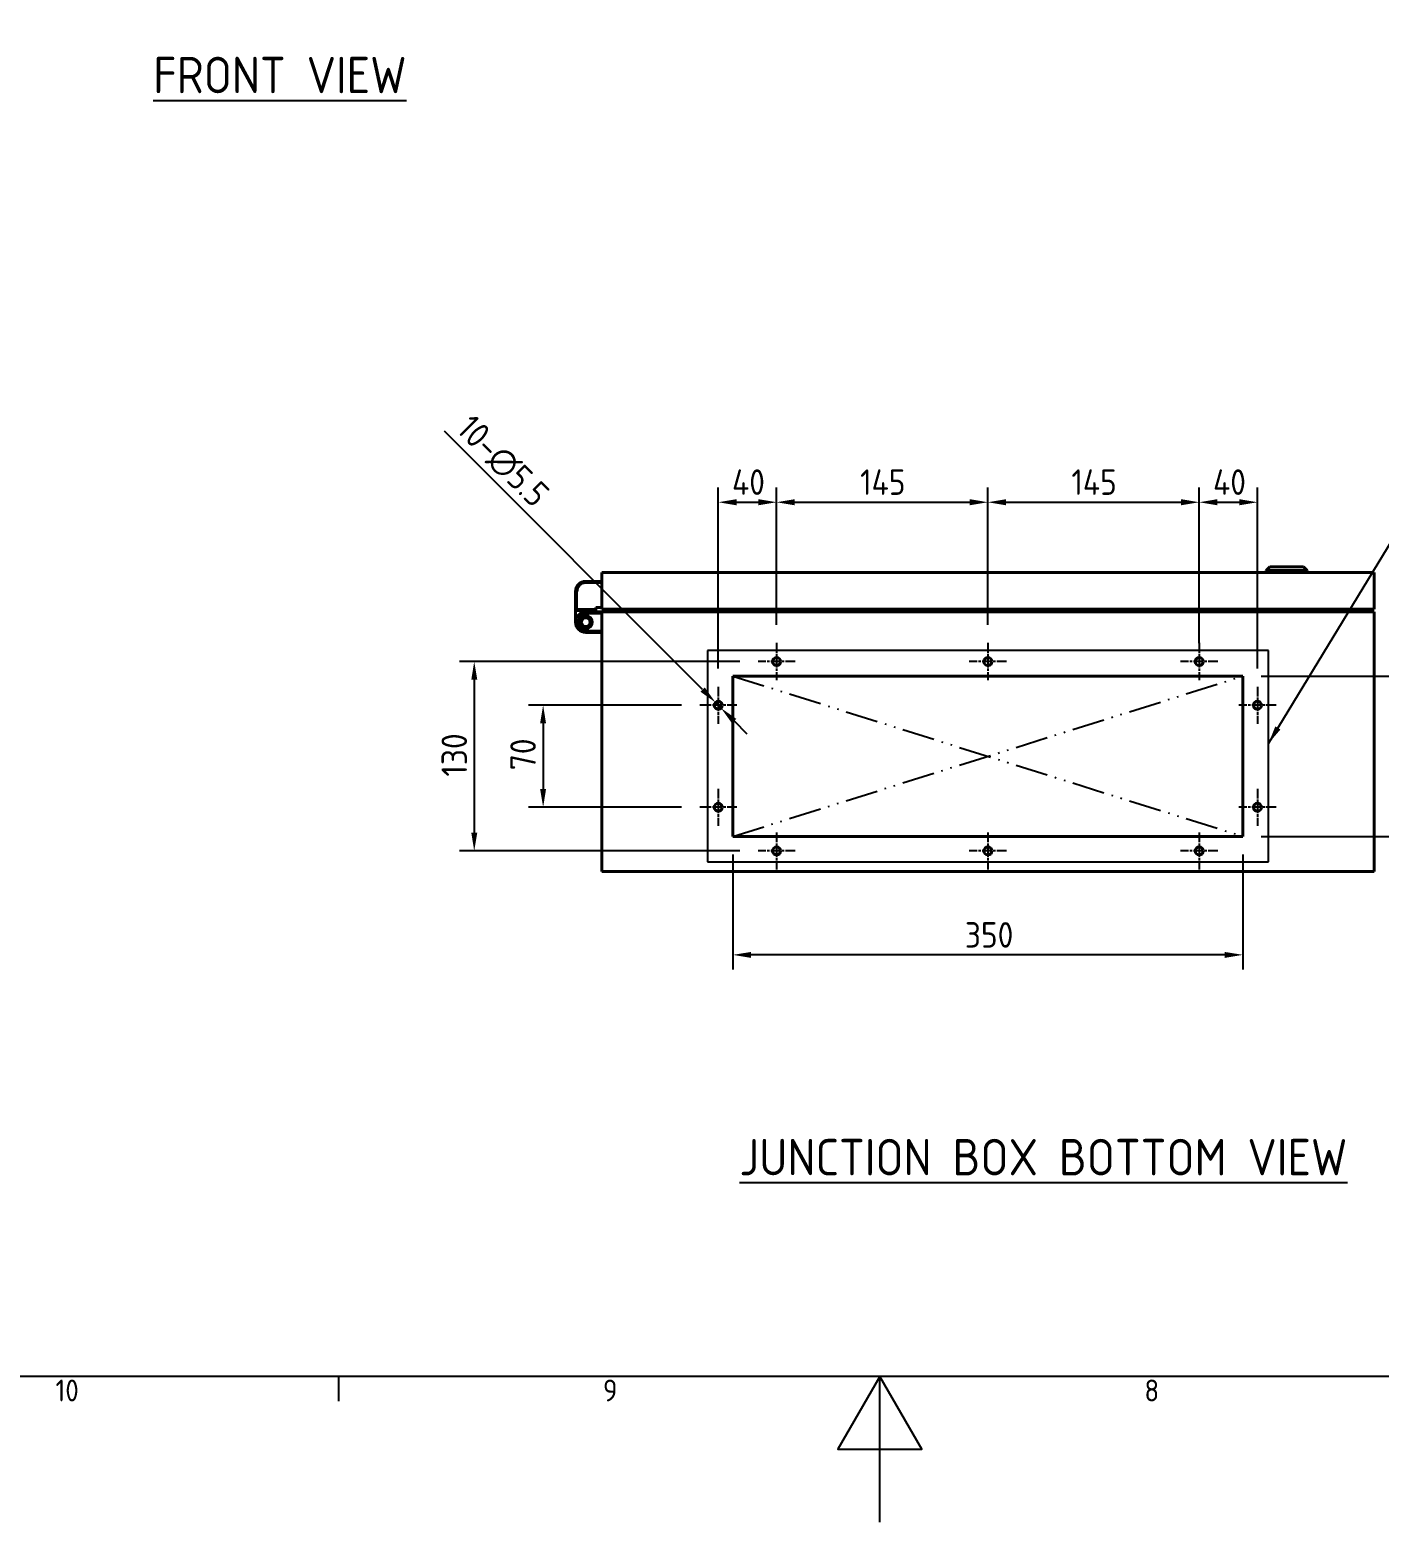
# Model space of a CAD drawing. Header units: millimetres. Extents: x 0 to 5945, y 0 to 4205.
# Drawn here: x 2389 to 3315, y 0 to 1024 of the extents above; entities that cross this region are included whole.
import ezdxf

# ---------------------------------------------------------------- set-up
doc = ezdxf.new("R2010")
doc.units = ezdxf.units.MM
doc.header["$LTSCALE"] = 5
doc.linetypes.add('CHAIN', pattern=[0.3543, 0.2362, -0.0295, 0.0591, -0.0295])
doc.linetypes.add('DASH_DOUBLE_DOT', pattern=[0.4398, 0.24, -0.06, 0.0098, -0.06, 0.01, -0.06])
doc.layers.get('0').update_dxf_attribs({"color": 3, "lineweight": 25})
for name, color, linetype, lineweight in [('가시적인 것(ISO)', 3, 'Continuous', 40), ('가시적인 좁은 것(ISO)', 3, 'Continuous', 35), ('경계(ISO)', 7, 'Continuous', 25), ('기호(ISO)', 5, 'Continuous', 25), ('스케치 형상(ISO)', 3, 'Continuous', 25), ('중심 표식(ISO)', 1, 'Continuous', 25), ('치수(ISO)', 2, 'Continuous', 25)]:
    doc.layers.add(name, color=color, linetype=linetype, lineweight=lineweight)
doc.styles.add('문자 텍스트_PSTEK_POSCO', font='isocp.shx')
doc.styles.add('치수 텍스트_PSTEK_POSCO', font='isocp.shx')
doc.dimstyles.new('치수_PSTEK_POSCO', dxfattribs={"dimscale": 5, "dimtxt": 3.5, "dimasz": 2.5, "dimexe": 2, "dimexo": 2.5, "dimgap": 1, "dimtad": 1, "dimrnd": 1e-08, "dimdsep": 46, "dimtxsty": '치수 텍스트_PSTEK_POSCO', "dimcen": 0.09, "dimdle": 10, "dimclrd": 7, "dimclre": 7, "dimclrt": 2, "dimadec": 1, "dimazin": 2, "dimtfac": 1, "dimtmove": 0, "dimatfit": 3, "dimfxl": 0, "dimtolj": 1, "dimlwd": -1, "dimlwe": -1, "dimarcsym": 0})
doc.dimstyles.new('치수_PSTEK_POSCO$7', dxfattribs={"dimscale": 5, "dimtxt": 3.5, "dimasz": 2.5, "dimexe": 2, "dimexo": 2.5, "dimgap": 1, "dimtad": 1, "dimrnd": 1e-08, "dimdsep": 46, "dimtxsty": '치수 텍스트_PSTEK_POSCO', "dimcen": 0.09, "dimdle": 10, "dimclrd": 7, "dimclre": 7, "dimclrt": 2, "dimadec": 1, "dimazin": 2, "dimtfac": 1, "dimtmove": 0, "dimatfit": 3, "dimfxl": 0, "dimtolj": 1, "dimlwd": -1, "dimlwe": -1, "dimarcsym": 0})

# ---------------------------------------------------------------- blocks, each defined once
blk = doc.blocks.new('경계 Default Border')
at = {"layer": '경계(ISO)'}
blk.add_line((520.19, 20), (520.19, 16.6), dxfattribs=at)
at = {"layer": '경계(ISO)', "flags": 128}
for points in [[(20, 20), (20, 821), (1169, 821), (1169, 20), (20, 20)], [(594.5, 0), (594.5, 20), (588.73, 10), (600.27, 10), (594.5, 20)]]:
    blk.add_lwpolyline(points, dxfattribs=at)
at = {"layer": '경계(ISO)', "color": 2, "char_height": 3, "attachment_point": 7, "style": '문자 텍스트_PSTEK_POSCO'}
for s, insert in [('10', (481.35, 16.57)), ('9', (556.49, 16.57)), ('8', (630.8, 16.57))]:
    blk.add_mtext(s, dxfattribs=dict(at, insert=insert))
blk = doc.blocks.new('*D38')
at = {"layer": 'Defpoints', "color": 0, "transparency": 16777216}
for p in [(2901.6, 699.9), (2901.6, 603.3), (2861.6, 573.3)]:
    blk.add_point(p, dxfattribs=at)
at = {"layer": '치수(ISO)', "color": 7, "transparency": 16777216}
for p, q in [((2861.6, 585.8), (2861.6, 709.9)), ((2901.6, 615.8), (2901.6, 709.9)), ((2874.1, 699.9), (2889.1, 699.9))]:
    blk.add_line(p, q, dxfattribs=at)
for points in [[(2874.1, 702), (2874.1, 697.8), (2861.6, 699.9)], [(2889.1, 702), (2889.1, 697.8), (2901.6, 699.9)]]:
    blk.add_solid(points, dxfattribs=at)
at = {"layer": '치수(ISO)', "color": 2, "transparency": 16777216, "insert": (2871, 713.7), "char_height": 17.5, "attachment_point": 4, "style": '치수 텍스트_PSTEK_POSCO'}
blk.add_mtext('\\A1;40', dxfattribs=at)
blk = doc.blocks.new('*D39')
at = {"layer": 'Defpoints', "color": 0, "transparency": 16777216}
for p in [(3046.6, 699.9), (2901.6, 603.3), (3046.6, 603.3)]:
    blk.add_point(p, dxfattribs=at)
at = {"layer": '치수(ISO)', "color": 7, "transparency": 16777216}
for p, q in [((2901.6, 615.8), (2901.6, 709.9)), ((3046.6, 615.8), (3046.6, 709.9)), ((2914.1, 699.9), (3034.1, 699.9))]:
    blk.add_line(p, q, dxfattribs=at)
for points in [[(2914.1, 702), (2914.1, 697.8), (2901.6, 699.9)], [(3034.1, 702), (3034.1, 697.8), (3046.6, 699.9)]]:
    blk.add_solid(points, dxfattribs=at)
at = {"layer": '치수(ISO)', "color": 2, "transparency": 16777216, "insert": (2958.9, 713.7), "char_height": 17.5, "attachment_point": 4, "style": '치수 텍스트_PSTEK_POSCO'}
blk.add_mtext('\\A1;145', dxfattribs=at)
blk = doc.blocks.new('*D40')
at = {"layer": 'Defpoints', "color": 0, "transparency": 16777216}
for p in [(3191.6, 699.9), (3046.6, 603.3), (3191.6, 590.6)]:
    blk.add_point(p, dxfattribs=at)
at = {"layer": '치수(ISO)', "color": 7, "transparency": 16777216}
for p, q in [((3046.6, 615.8), (3046.6, 709.9)), ((3191.6, 603.1), (3191.6, 709.9)), ((3059.1, 699.9), (3179.1, 699.9))]:
    blk.add_line(p, q, dxfattribs=at)
for points in [[(3059.1, 702), (3059.1, 697.8), (3046.6, 699.9)], [(3179.1, 702), (3179.1, 697.8), (3191.6, 699.9)]]:
    blk.add_solid(points, dxfattribs=at)
at = {"layer": '치수(ISO)', "color": 2, "transparency": 16777216, "insert": (3103.9, 713.7), "char_height": 17.5, "attachment_point": 4, "style": '치수 텍스트_PSTEK_POSCO'}
blk.add_mtext('\\A1;145', dxfattribs=at)
blk = doc.blocks.new('*D41')
at = {"layer": 'Defpoints', "color": 0, "transparency": 16777216}
for p in [(3231.6, 699.9), (3191.6, 590.6), (3231.6, 573.3)]:
    blk.add_point(p, dxfattribs=at)
at = {"layer": '치수(ISO)', "color": 7, "transparency": 16777216}
for p, q in [((3191.6, 603.1), (3191.6, 709.9)), ((3231.6, 585.8), (3231.6, 709.9)), ((3204.1, 699.9), (3219.1, 699.9))]:
    blk.add_line(p, q, dxfattribs=at)
for points in [[(3204.1, 702), (3204.1, 697.8), (3191.6, 699.9)], [(3219.1, 702), (3219.1, 697.8), (3231.6, 699.9)]]:
    blk.add_solid(points, dxfattribs=at)
at = {"layer": '치수(ISO)', "color": 2, "transparency": 16777216, "insert": (3201.1, 713.7), "char_height": 17.5, "attachment_point": 4, "style": '치수 텍스트_PSTEK_POSCO'}
blk.add_mtext('\\A1;40', dxfattribs=at)
blk = doc.blocks.new('*D42')
at = {"layer": 'Defpoints', "color": 0, "transparency": 16777216}
for p in [(2848.8, 560.6), (2741.4, 490.6), (2848.8, 490.6)]:
    blk.add_point(p, dxfattribs=at)
at = {"layer": '치수(ISO)', "color": 7, "transparency": 16777216}
for p, q in [((2836.3, 560.6), (2731.4, 560.6)), ((2741.4, 548.1), (2741.4, 503.1)), ((2836.3, 490.6), (2731.4, 490.6))]:
    blk.add_line(p, q, dxfattribs=at)
for points in [[(2739.3, 548.1), (2743.4, 548.1), (2741.4, 560.6)], [(2739.3, 503.1), (2743.4, 503.1), (2741.4, 490.6)]]:
    blk.add_solid(points, dxfattribs=at)
at = {"layer": '치수(ISO)', "color": 2, "transparency": 16777216, "insert": (2727.6, 516), "char_height": 17.5, "attachment_point": 4, "rotation": 90, "style": '치수 텍스트_PSTEK_POSCO'}
blk.add_mtext('\\A1;70', dxfattribs=at)
blk = doc.blocks.new('*D43')
at = {"layer": 'Defpoints', "color": 0, "transparency": 16777216}
for p in [(2888.8, 590.6), (2694.1, 460.6), (2888.8, 460.6)]:
    blk.add_point(p, dxfattribs=at)
at = {"layer": '치수(ISO)', "color": 7, "transparency": 16777216}
for p, q in [((2876.3, 590.6), (2684.1, 590.6)), ((2694.1, 578.1), (2694.1, 473.1)), ((2876.3, 460.6), (2684.1, 460.6))]:
    blk.add_line(p, q, dxfattribs=at)
for points in [[(2692.1, 578.1), (2696.2, 578.1), (2694.1, 590.6)], [(2692.1, 473.1), (2696.2, 473.1), (2694.1, 460.6)]]:
    blk.add_solid(points, dxfattribs=at)
at = {"layer": '치수(ISO)', "color": 2, "transparency": 16777216, "insert": (2680.4, 511.6), "char_height": 17.5, "attachment_point": 4, "rotation": 90, "style": '치수 텍스트_PSTEK_POSCO'}
blk.add_mtext('\\A1;130', dxfattribs=at)
blk = doc.blocks.new('*D44')
at = {"layer": 'Defpoints', "color": 0, "transparency": 16777216}
for p in [(2871.6, 470.6), (3221.6, 470.6), (2871.6, 389.3)]:
    blk.add_point(p, dxfattribs=at)
at = {"layer": '치수(ISO)', "color": 7, "transparency": 16777216}
for p, q in [((2871.6, 458.1), (2871.6, 379.3)), ((3221.6, 458.1), (3221.6, 379.3)), ((3209.1, 389.3), (2884.1, 389.3))]:
    blk.add_line(p, q, dxfattribs=at)
for points in [[(2884.1, 391.3), (2884.1, 387.2), (2871.6, 389.3)], [(3209.1, 391.3), (3209.1, 387.2), (3221.6, 389.3)]]:
    blk.add_solid(points, dxfattribs=at)
at = {"layer": '치수(ISO)', "color": 2, "transparency": 16777216, "insert": (3030.8, 403), "char_height": 17.5, "attachment_point": 4, "style": '치수 텍스트_PSTEK_POSCO'}
blk.add_mtext('\\A1;350', dxfattribs=at)
blk = doc.blocks.new('*D45')
at = {"layer": 'Defpoints', "color": 0, "transparency": 16777216}
for p in [(3221.6, 580.6), (3221.6, 470.6), (3357.2, 470.6)]:
    blk.add_point(p, dxfattribs=at)
at = {"layer": '치수(ISO)', "color": 7, "transparency": 16777216}
for p, q in [((3234.1, 580.6), (3367.2, 580.6)), ((3357.2, 568.1), (3357.2, 483.1)), ((3234.1, 470.6), (3367.2, 470.6))]:
    blk.add_line(p, q, dxfattribs=at)
for points in [[(3355.1, 568.1), (3359.3, 568.1), (3357.2, 580.6)], [(3355.1, 483.1), (3359.3, 483.1), (3357.2, 470.6)]]:
    blk.add_solid(points, dxfattribs=at)
at = {"layer": '치수(ISO)', "color": 2, "transparency": 16777216, "insert": (3343.5, 513.3), "char_height": 17.5, "attachment_point": 4, "rotation": 90, "style": '치수 텍스트_PSTEK_POSCO'}
blk.add_mtext('\\A1;110', dxfattribs=at)
blk = doc.blocks.new('*D46')
at = {"layer": 'Defpoints', "color": 0, "transparency": 16777216}
for p in [(2859.7, 562.5), (2863.5, 558.6)]:
    blk.add_point(p, dxfattribs=at)
at = {"layer": '치수(ISO)', "color": 7, "transparency": 16777216}
for p, q in [((2850.8, 571.4), (2673.6, 748.6)), ((2863.5, 558.6), (2859.7, 562.5)), ((2872.4, 549.8), (2881.2, 541))]:
    blk.add_line(p, q, dxfattribs=at)
for points in [[(2852.3, 572.8), (2849.3, 569.9), (2859.7, 562.5)], [(2873.9, 551.3), (2870.9, 548.3), (2863.5, 558.6)]]:
    blk.add_solid(points, dxfattribs=at)
at = {"layer": '치수(ISO)', "color": 2, "transparency": 16777216, "insert": (2686.8, 754.8), "char_height": 17.5, "attachment_point": 4, "rotation": 315, "style": '치수 텍스트_PSTEK_POSCO'}
blk.add_mtext('\\A1;10-∅5.5', dxfattribs=at)

msp = doc.modelspace()

# ---------------------------------------------------------------- linework, layer by layer
at = {"layer": '가시적인 것(ISO)'}
for p, q in [((3240.1, 655.587), (3237.6, 653.087)), ((3240.1, 655.587), (3263.1, 655.587)), ((3263.1, 655.587), (3265.6, 653.087)), ((2770.6, 645.587), (2781.6, 645.587)), ((3311.6, 651.587), (2781.6, 651.587)), ((2781.6, 651.587), (2781.6, 626.587)), ((3265.6, 653.087), (3237.6, 653.087)), ((3237.6, 651.587), (3237.6, 653.087)), ((3265.6, 651.587), (3265.6, 653.087)), ((3311.6, 626.587), (3311.6, 651.587)), ((2763.6, 625.587), (2763.6, 638.587)), ((2764.6, 626.587), (2763.6, 625.587)), ((2763.6, 625.587), (2777.6, 625.587)), ((2763.6, 617.587), (2763.6, 625.587)), ((2777.6, 627.587), (2781.6, 627.587)), ((2777.6, 626.587), (2777.6, 627.587)), ((2777.6, 626.587), (2777.6, 625.587)), ((2777.6, 625.587), (2777.6, 624.587)), ((2781.6, 626.587), (3311.6, 626.587)), ((2811.6, 624.587), (2811.6, 626.587)), ((3281.6, 624.587), (3281.6, 626.587)), ((3281.6, 626.3), (3287.601, 626.302)), ((3287.601, 626.587), (3287.601, 626.302)), ((3290.303, 626.587), (3290.248, 626.167)), ((3290.248, 626.167), (3302.641, 624.587)), ((3303.336, 624.587), (3303.598, 626.587)), ((3303.601, 626.587), (3303.601, 626.309)), ((2770.6, 624.587), (2781.6, 624.587)), ((2781.6, 446.587), (2781.6, 624.587)), ((2781.6, 624.587), (3311.6, 624.587)), ((3311.6, 446.587), (3311.6, 624.587)), ((2781.6, 610.587), (2770.6, 610.587)), ((2871.6, 470.587), (2871.6, 580.587)), ((2871.6, 580.587), (3221.6, 580.587)), ((3221.6, 580.587), (3221.6, 470.587)), ((3221.6, 470.587), (2871.6, 470.587)), ((2781.6, 446.587), (3311.6, 446.587))]:
    msp.add_line(p, q, dxfattribs=at)
for centre, radius in [((2770.6, 617.587), 4.5), ((2770.6, 617.587), 4), ((2770.6, 617.587), 3), ((2901.6, 590.587), 2.75), ((3046.6, 590.587), 2.75), ((3191.6, 590.587), 2.75), ((2861.6, 560.587), 2.75), ((3231.6, 560.587), 2.75), ((2861.6, 490.587), 2.75), ((3231.6, 490.587), 2.75), ((2901.6, 460.587), 2.75), ((3046.6, 460.587), 2.75), ((3191.6, 460.587), 2.75)]:
    msp.add_circle(centre, radius, dxfattribs=at)
for centre, end in [((2770.6, 638.587), 180), ((2770.6, 617.587), 270)]:
    msp.add_arc(centre, 7, 90, end, dxfattribs=at)
for points in [[(3287.601, 626.302), (3288.485, 626.303), (3289.369, 626.257), (3290.248, 626.167)], [(3303.601, 626.309), (3303.587, 626.309), (3303.574, 626.306), (3303.56, 626.301)]]:
    msp.add_open_spline(points, degree=3, dxfattribs=at)
at = {"layer": '가시적인 좁은 것(ISO)'}
for p, q in [((2770.6, 645.587), (2770.6, 644.587)), ((2763.6, 638.587), (2764.6, 638.587)), ((2764.6, 626.587), (2764.6, 638.587)), ((2781.6, 644.587), (2770.6, 644.587)), ((2764.6, 626.587), (2777.6, 626.587)), ((2770.6, 623.587), (2770.6, 624.587)), ((2781.6, 623.587), (2770.6, 623.587)), ((2770.6, 610.587), (2770.6, 611.587)), ((2770.6, 611.587), (2781.6, 611.587))]:
    msp.add_line(p, q, dxfattribs=at)
msp.add_arc((2770.6, 638.587), 6, 90, 180, dxfattribs=at)
msp.add_open_spline([(2770.6, 623.587), (2770.255, 623.587), (2769.914, 623.558), (2769.576, 623.499), (2769.553, 623.495), (2769.532, 623.491), (2769.508, 623.487), (2769.173, 623.425), (2768.846, 623.335), (2768.527, 623.218), (2768.482, 623.201), (2768.438, 623.185), (2768.391, 623.166), (2768.108, 623.054), (2767.836, 622.922), (2767.575, 622.769), (2767.487, 622.718), (2767.403, 622.666), (2767.316, 622.609), (2766.97, 622.383), (2766.65, 622.122), (2766.357, 621.83), (2766.101, 621.574), (2765.87, 621.297), (2765.664, 620.999), (2765.635, 620.957), (2765.605, 620.913), (2765.578, 620.87), (2765.384, 620.574), (2765.217, 620.262), (2765.079, 619.936), (2765.059, 619.89), (2765.039, 619.841), (2765.021, 619.796), (2764.887, 619.457), (2764.784, 619.108), (2764.714, 618.751), (2764.709, 618.727), (2764.704, 618.701), (2764.7, 618.679), (2764.633, 618.318), (2764.6, 617.954), (2764.6, 617.587), (2764.6, 617.243), (2764.629, 616.902), (2764.688, 616.563), (2764.692, 616.541), (2764.695, 616.519), (2764.7, 616.495), (2764.762, 616.161), (2764.851, 615.834), (2764.969, 615.515), (2764.986, 615.469), (2765.002, 615.426), (2765.021, 615.379), (2765.133, 615.096), (2765.265, 614.824), (2765.418, 614.562), (2765.469, 614.475), (2765.521, 614.39), (2765.578, 614.304), (2765.804, 613.957), (2766.064, 613.637), (2766.357, 613.344), (2766.613, 613.088), (2766.89, 612.858), (2767.188, 612.652), (2767.23, 612.622), (2767.274, 612.593), (2767.316, 612.565), (2767.613, 612.371), (2767.924, 612.205), (2768.25, 612.066), (2768.297, 612.046), (2768.346, 612.026), (2768.391, 612.008), (2768.73, 611.874), (2769.078, 611.772), (2769.436, 611.701), (2769.46, 611.696), (2769.485, 611.691), (2769.508, 611.687), (2769.868, 611.621), (2770.232, 611.587), (2770.6, 611.587)], degree=3, knots=[0, 0, 0, 0, 0.05859375, 0.05859375, 0.05859375, 0.0625, 0.0625, 0.0625, 0.1171875, 0.1171875, 0.1171875, 0.125, 0.125, 0.125, 0.171875, 0.171875, 0.171875, 0.1875, 0.1875, 0.1875, 0.25, 0.25, 0.25, 0.3046875, 0.3046875, 0.3046875, 0.3125, 0.3125, 0.3125, 0.3671875, 0.3671875, 0.3671875, 0.375, 0.375, 0.375, 0.43359375, 0.43359375, 0.43359375, 0.4375, 0.4375, 0.4375, 0.5, 0.5, 0.5, 0.55859375, 0.55859375, 0.55859375, 0.5625, 0.5625, 0.5625, 0.6171875, 0.6171875, 0.6171875, 0.625, 0.625, 0.625, 0.671875, 0.671875, 0.671875, 0.6875, 0.6875, 0.6875, 0.75, 0.75, 0.75, 0.8046875, 0.8046875, 0.8046875, 0.8125, 0.8125, 0.8125, 0.8671875, 0.8671875, 0.8671875, 0.875, 0.875, 0.875, 0.93359375, 0.93359375, 0.93359375, 0.9375, 0.9375, 0.9375, 1, 1, 1, 1], dxfattribs=at)
at = {"layer": '스케치 형상(ISO)'}
for p, q in [((2854.1, 598.087), (2854.1, 453.087)), ((3239.1, 598.087), (2854.1, 598.087)), ((3239.1, 453.087), (3239.1, 598.087)), ((2854.1, 453.087), (3239.1, 453.087))]:
    msp.add_line(p, q, dxfattribs=at)
at = {"layer": '스케치 형상(ISO)', "color": 1, "linetype": 'DASH_DOUBLE_DOT', "ltscale": 18.537655}
for p, q in [((2871.6, 470.587), (3221.6, 580.587)), ((2871.6, 580.587), (3221.6, 470.587))]:
    msp.add_line(p, q, dxfattribs=at)
at = {"layer": '중심 표식(ISO)', "linetype": 'CHAIN', "ltscale": 5.667058}
for p, q in [((2901.6, 603.337), (2901.6, 577.837)), ((3046.6, 603.337), (3046.6, 577.837)), ((3191.6, 603.337), (3191.6, 577.837)), ((2914.35, 590.587), (2888.85, 590.587)), ((3059.35, 590.587), (3033.85, 590.587)), ((3204.35, 590.587), (3178.85, 590.587)), ((2861.6, 573.337), (2861.6, 547.837)), ((3231.6, 573.337), (3231.6, 547.837)), ((2874.35, 560.587), (2848.85, 560.587)), ((3244.35, 560.587), (3218.85, 560.587)), ((2861.6, 503.337), (2861.6, 477.837)), ((3231.6, 503.337), (3231.6, 477.837)), ((2874.35, 490.587), (2848.85, 490.587)), ((3244.35, 490.587), (3218.85, 490.587)), ((2901.6, 473.337), (2901.6, 447.837)), ((3046.6, 473.337), (3046.6, 447.837)), ((3191.6, 473.337), (3191.6, 447.837)), ((2914.35, 460.587), (2888.85, 460.587)), ((3059.35, 460.587), (3033.85, 460.587)), ((3204.35, 460.587), (3178.85, 460.587))]:
    msp.add_line(p, q, dxfattribs=at)

# ---------------------------------------------------------------- block references
at = {"xscale": 5, "yscale": 5, "zscale": 5}
msp.add_blockref('경계 Default Border', (0, 0), dxfattribs=at)

# ---------------------------------------------------------------- texts
at = {"layer": '기호(ISO)', "color": 2, "char_height": 25, "width": 625.93245, "attachment_point": 5, "style": '문자 텍스트_PSTEK_POSCO'}
for s, insert in [('{\\fISOCP|b0|i0;\\H25.0000;\\LFRONT VIEW}', (2560.763, 993.07)), ('{\\fISOCP|b0|i0;\\H25.0000;\\LJUNCTION BOX BOTTOM VIEW}', (3084.68, 250.473))]:
    msp.add_mtext(s, dxfattribs=dict(at, insert=insert))

# ---------------------------------------------------------------- dimensions: what is measured, and where the dimension line sits
at = {"layer": '치수(ISO)', "color": 7}
dim = msp.add_diameter_dim_2p(p1=(2863.544, 558.643), p2=(2859.655, 562.532), text='10-<>', dimstyle='치수_PSTEK_POSCO', override={"dimdec": 2, "dimlfac": 1, "dimtp": 0, "dimtm": 0, "dimtdec": 2, "dimatfit": 2}, dxfattribs=at)
dim.commit()
dim.dimension.update_dxf_attribs({"geometry": '*D46', "text_midpoint": (2703.343, 718.844), "dimtype": 163})
for base, p1, p2, angle, picture, middle in [((2901.6, 699.929), (2861.6, 573.337), (2901.6, 603.337), 180, '*D38', (2881.55, 699.929)), ((3046.6, 699.929), (2901.6, 603.337), (3046.6, 603.337), 180, '*D39', (2974.15, 699.929)), ((3191.6, 699.929), (3046.6, 603.337), (3191.6, 590.587), 180, '*D40', (3119.15, 699.929)), ((3231.6, 699.929), (3191.6, 590.587), (3231.6, 573.337), 180, '*D41', (3211.65, 699.929)), ((2694.142, 460.587), (2888.85, 590.587), (2888.85, 460.587), 90, '*D43', (2694.142, 525.587)), ((3357.213, 470.587), (3221.6, 580.587), (3221.6, 470.587), 90, '*D45', (3357.213, 525.587)), ((2741.357, 490.587), (2848.85, 560.587), (2848.85, 490.587), 90, '*D42', (2741.357, 525.587)), ((2871.6, 389.264), (3221.6, 470.587), (2871.6, 470.587), 180, '*D44', (3046.6, 389.264))]:
    dim = msp.add_linear_dim(base=base, p1=p1, p2=p2, angle=angle, dimstyle='치수_PSTEK_POSCO', override={"dimdec": 2, "dimtp": 0, "dimtm": 0, "dimtdec": 2, "dimtofl": 0, "dimatfit": 1}, dxfattribs=at)
    dim.commit()
    dim.dimension.update_dxf_attribs({"geometry": picture, "text_midpoint": middle, "dimtype": 160})

# ---------------------------------------------------------------- leaders
at = {"layer": '기호(ISO)', "color": 7, "annotation_type": 0, "has_hookline": 1, "hookline_direction": 0, "text_width": 278.47}
msp.add_leader([(3239.1, 534.328), (3327.842, 680.205), (3340.342, 680.205)], dimstyle='치수_PSTEK_POSCO$7', override={"dimtad": 0}, dxfattribs=at)

doc.saveas('drawing.dxf')
